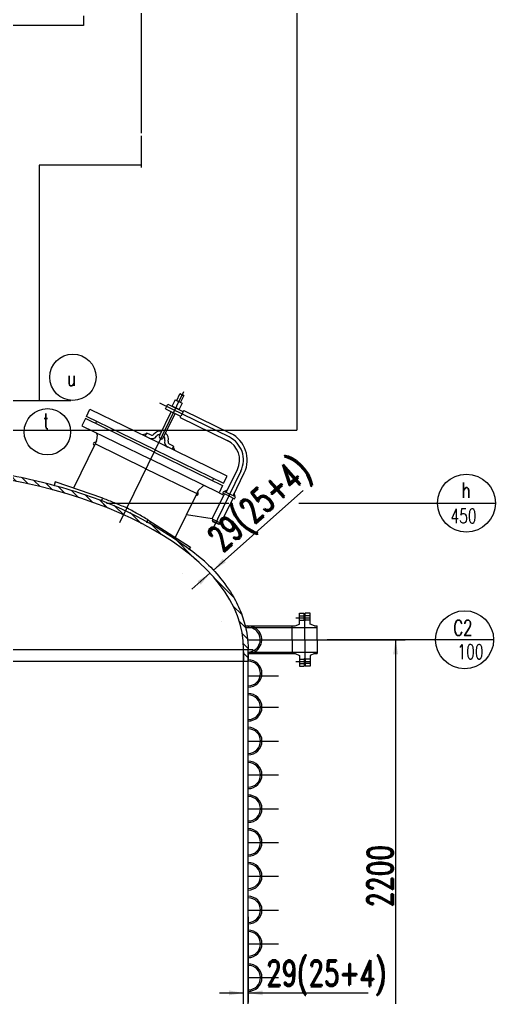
# Model space of a CAD drawing. Header units: millimetres. Extents: x -4 to 1185, y 4 to 845.
# Drawn here: x 250.2 to 343.1, y 465 to 656.1 of the extents above; entities that cross this region are included whole.
import ezdxf

# ---------------------------------------------------------------- set-up
doc = ezdxf.new("R2010")
doc.units = ezdxf.units.MM
doc.header["$LTSCALE"] = 20
doc.linetypes.add('ACAD_ISO10W100', pattern=[18, 12, -3, 0, -3])
doc.linetypes.add('DASHDOT-M', pattern=[25, 20, -2, 1, -2])
for name, color, linetype, lineweight in [('A1', 4, 'Continuous', 18), ('M1', 7, 'Continuous', 18), ('中心线', 1, 'ACAD_ISO10W100', 18), ('剖面线层', 4, 'Continuous', 18)]:
    doc.layers.add(name, color=color, linetype=linetype, lineweight=lineweight)
doc.styles.add('HZ', font='romand.shx', dxfattribs={"width": 0.7, "bigfont": 'hz.shx'})
doc.styles.add('ROMANS', font='romans.shx', dxfattribs={"width": 0.7, "bigfont": 'gbcbig.shx'})
doc.dimstyles.get("Standard").update_dxf_attribs({"dimtxt": 9, "dimasz": 2.5, "dimexe": 2, "dimexo": 0.5, "dimgap": 0.7, "dimtad": 1, "dimdec": 3, "dimrnd": 1, "dimdsep": 46, "dimtxsty": 'ROMANS', "dimcen": 0.09, "dimdle": 5, "dimadec": 0, "dimazin": 0, "dimtfac": 1, "dimtdec": 3, "dimtmove": 2, "dimatfit": 3, "dimfxl": 0, "dimtolj": 1, "dimarcsym": 0})

# ---------------------------------------------------------------- blocks, each defined once
blk = doc.blocks.new('*X15')
at = {"layer": 'A1', "linetype": 'Continuous', "transparency": 16777216}
for points in [[(293.92, 465.86), (291.09, 466.34), (291.09, 465.39)], [(294.82, 465.86), (297.65, 466.34), (297.65, 465.39)]]:
    blk.add_hatch(color=0, dxfattribs=at).paths.add_polyline_path(points, flags=0)
at = {"layer": 'A1', "color": 0, "linetype": 'Continuous', "transparency": 16777216}
for p, q in [((294.82, 480.76), (294.82, 463.98)), ((289.2, 465.86), (293.92, 465.86)), ((294.82, 465.86), (318.29, 465.86))]:
    blk.add_line(p, q, dxfattribs=at)
at = {"layer": 'A1', "color": 0, "linetype": 'Continuous', "transparency": 16777216, "insert": (310.01, 468.88), "char_height": 5.096, "width": 33.1221, "attachment_point": 5, "style": 'HZ'}
blk.add_mtext('29(25+4)', dxfattribs=at)
blk = doc.blocks.new('*X16')
at = {"layer": 'A1', "linetype": 'Continuous', "transparency": 16777216}
for points in [[(323.62, 534.9), (324.09, 532.07), (323.14, 532.07)], [(323.62, 442.43), (324.09, 445.26), (323.14, 445.26)]]:
    blk.add_hatch(color=0, dxfattribs=at).paths.add_polyline_path(points, flags=0)
at = {"layer": 'A1', "color": 0, "linetype": 'Continuous', "transparency": 16777216}
for p, q in [((297.98, 534.9), (325.5, 534.9)), ((323.62, 534.9), (323.62, 442.43)), ((297.98, 442.43), (325.5, 442.43))]:
    blk.add_line(p, q, dxfattribs=at)
at = {"layer": 'A1', "color": 0, "linetype": 'Continuous', "transparency": 16777216, "insert": (320.6, 488.66), "char_height": 5.096, "width": 18.8541, "attachment_point": 5, "rotation": 90, "style": 'HZ'}
blk.add_mtext('2200', dxfattribs=at)
blk = doc.blocks.new('*X23')
at = {"layer": 'A1', "linetype": 'Continuous', "transparency": 16777216}
for points in [[(288.03, 548.49), (289.83, 550.73), (290.46, 550.02)], [(287.35, 547.88), (284.92, 546.35), (285.55, 545.65)]]:
    blk.add_hatch(color=0, dxfattribs=at).paths.add_polyline_path(points, flags=0)
at = {"layer": 'A1', "color": 0, "linetype": 'Continuous', "transparency": 16777216}
for p, q in [((288.03, 548.49), (305.56, 564.1)), ((283.83, 544.75), (287.35, 547.88))]:
    blk.add_line(p, q, dxfattribs=at)
at = {"layer": 'A1', "color": 0, "linetype": 'Continuous', "transparency": 16777216, "insert": (297.37, 560.85), "char_height": 5.096, "width": 33.1221, "attachment_point": 5, "rotation": 41.6849, "style": 'HZ'}
blk.add_mtext('29(25+4)', dxfattribs=at)

msp = doc.modelspace()

# ---------------------------------------------------------------- hatches: boundary and pattern name
at = {"layer": 'A1'}
h = msp.add_hatch(color=256, dxfattribs=at)
h.paths.add_polyline_path([(274.9173, 575.172), (274.2291, 574.9262), (274.6886, 574.7023)], flags=0)
h.paths.add_polyline_path([(280.1652, 572.6157), (279.9365, 572.1461), (280.396, 571.9223)], flags=0)
at = {"layer": '剖面线层'}
h = msp.add_hatch(dxfattribs=at)
h.set_pattern_fill('ANSI31', color=256, scale=0.4, angle=90, style=0)
edge = h.paths.add_edge_path(flags=0)
edge.add_ellipse((223.1485, 533.0162), major_axis=(70.7738, 0), ratio=0.5, start_angle=29.094069, end_angle=52.625273)
edge.add_ellipse((223.1485, 533.0162), major_axis=(70.7738, 0), ratio=0.5, start_angle=52.625273, end_angle=72.758974)
edge.add_line((234.0005, 567.9846), (234.0005, 568.8871))
edge.add_spline(control_points=[(234.0005, 568.8871), (234.4726, 568.8517), (234.9446, 568.8134), (235.4164, 568.7722)], knot_values=[0, 0, 0, 0, 1.42056468, 1.42056468, 1.42056468, 1.42056468], weights=[1, 1, 1, 1], degree=3, periodic=0)
edge.add_spline(control_points=[(235.4164, 568.7722), (235.6114, 568.7552), (235.8063, 568.7378), (236.0013, 568.7198)], knot_values=[0, 0, 0, 0, 0.58725337, 0.58725337, 0.58725337, 0.58725337], weights=[1, 1, 1, 1], degree=3, periodic=0)
edge.add_spline(control_points=[(236.0013, 568.7198), (237.3575, 568.5949), (239.9982, 568.3073), (242.6296, 567.9466), (243.9086, 567.7521)], knot_values=[0, 0, 0, 0, 4.0860035, 7.96746119, 7.96746119, 7.96746119, 7.96746119], weights=[1, 1, 1, 1, 1], degree=3, periodic=0)
edge.add_spline(control_points=[(243.9086, 567.7521), (244.9602, 567.5921), (246.4443, 567.3481), (247.9236, 567.0771), (248.3562, 566.9954)], knot_values=[0, 0, 0, 0, 3.19117194, 4.51175003, 4.51175003, 4.51175003, 4.51175003], weights=[1, 1, 1, 1, 1], degree=3, periodic=0)
edge.add_spline(control_points=[(248.3562, 566.9954), (248.6553, 566.9389), (248.9542, 566.8813), (249.2529, 566.8226)], knot_values=[0, 0, 0, 0, 0.9132013, 0.9132013, 0.9132013, 0.9132013], weights=[1, 1, 1, 1], degree=3, periodic=0)
edge.add_spline(control_points=[(249.2529, 566.8226), (250.7762, 566.523), (253.3309, 565.9688), (255.8644, 565.3252), (256.889, 565.0494)], knot_values=[0, 0, 0, 0, 4.65761515, 7.84086131, 7.84086131, 7.84086131, 7.84086131], weights=[1, 1, 1, 1, 1], degree=3, periodic=0)
edge.add_spline(control_points=[(256.889, 565.0494), (258.0088, 564.748), (261.1247, 563.8573), (264.1991, 562.8335), (266.1428, 562.0851)], knot_values=[0, 0, 0, 0, 3.47899556, 9.72118073, 9.72118073, 9.72118073, 9.72118073], weights=[1, 1, 1, 1, 1], degree=3, periodic=0)
edge.add_spline(control_points=[(266.1428, 562.0851), (266.1888, 562.0673), (266.6023, 561.9076), (267.0144, 561.7437), (267.3795, 561.5948)], knot_values=[0, 0, 0, 0, 0.14812678, 1.33036651, 1.33036651, 1.33036651, 1.33036651], weights=[1, 1, 1, 1, 1], degree=3, periodic=0)
edge.add_spline(control_points=[(267.3795, 561.5948), (268.5366, 561.1229), (269.6821, 560.6186), (270.8144, 560.0836)], knot_values=[0, 0, 0, 0, 3.75307376, 3.75307376, 3.75307376, 3.75307376], weights=[1, 1, 1, 1], degree=3, periodic=0)
edge.add_line((270.8144, 560.0836), (270.4512, 559.3381))
h = msp.add_hatch(dxfattribs=at)
h.set_pattern_fill('ANSI31', color=256, scale=0.4, angle=90, style=0)
edge = h.paths.add_edge_path(flags=0)
edge.add_line((274.082, 557.5312), (274.082, 558.0924))
edge.add_line((274.082, 558.0924), (274.082, 558.6085))
edge.add_spline(control_points=[(274.082, 558.6085), (274.0113, 558.6459), (273.9405, 558.6833), (273.8697, 558.7205)], knot_values=[0, 0, 0, 0, 0.24008367, 0.24008367, 0.24008367, 0.24008367], weights=[1, 1, 1, 1], degree=3, periodic=0)
edge.add_line((273.8697, 558.7205), (273.8697, 557.6442))
edge.add_ellipse((222.3935, 533.3587), major_axis=(70.7738, 0), ratio=0.5, start_angle=25.063469, end_angle=25.257057)
edge = h.paths.add_edge_path(flags=0)
edge.add_spline(control_points=[(273.8697, 558.7205), (273.7568, 558.7799), (273.6438, 558.8391), (273.5307, 558.8981)], knot_values=[0, 0, 0, 0, 0.38274035, 0.38274035, 0.38274035, 0.38274035], weights=[1, 1, 1, 1], degree=3, periodic=0)
edge.add_spline(control_points=[(273.5307, 558.8981), (272.7218, 559.3198), (271.9071, 559.73), (271.0859, 560.1265)], knot_values=[0, 0, 0, 0, 2.73609662, 2.73609662, 2.73609662, 2.73609662], weights=[1, 1, 1, 1], degree=3, periodic=0)
edge.add_line((271.0859, 560.1265), (271.0859, 559.0394))
edge.add_ellipse((222.3935, 533.3587), major_axis=(70.7738, 0), ratio=0.5, start_angle=25.257057, end_angle=27.807435)
edge.add_line((273.8697, 557.6442), (273.8697, 558.7205))
edge = h.paths.add_edge_path(flags=0)
edge.add_line((271.0859, 559.0394), (271.0859, 559.6615))
edge.add_line((271.0859, 559.6615), (271.0859, 560.1265))
edge.add_spline(control_points=[(271.0859, 560.1265), (270.8349, 560.2477), (270.5833, 560.3676), (270.331, 560.4862)], knot_values=[0, 0, 0, 0, 0.83622711, 0.83622711, 0.83622711, 0.83622711], weights=[1, 1, 1, 1], degree=3, periodic=0)
edge.add_line((270.331, 560.4862), (270.331, 559.392))
edge.add_ellipse((222.3935, 533.3587), major_axis=(70.7738, 0), ratio=0.5, start_angle=27.807435, end_angle=28.504974)
edge = h.paths.add_edge_path(flags=0)
edge.add_line((270.331, 559.392), (270.331, 559.9301))
edge.add_line((270.331, 559.9301), (270.331, 560.4862))
edge.add_spline(control_points=[(270.331, 560.4862), (270.2101, 560.543), (270.0891, 560.5995), (269.9679, 560.6557)], knot_values=[0, 0, 0, 0, 0.40068187, 0.40068187, 0.40068187, 0.40068187], weights=[1, 1, 1, 1], degree=3, periodic=0)
edge.add_spline(control_points=[(269.9679, 560.6557), (269.8374, 560.7085), (269.7068, 560.7611), (269.5761, 560.8134)], knot_values=[0, 0, 0, 0, 0.42240911, 0.42240911, 0.42240911, 0.42240911], weights=[1, 1, 1, 1], degree=3, periodic=0)
edge.add_line((269.5761, 560.8134), (269.5761, 559.7155))
edge.add_ellipse((223.9034, 532.6834), major_axis=(70.7738, 0), ratio=0.5, start_angle=29.910745, end_angle=30.619827)
edge = h.paths.add_edge_path(flags=0)
edge.add_line((269.5761, 559.7155), (269.5761, 560.6086))
edge.add_line((269.5761, 560.6086), (269.5761, 560.8134))
edge.add_spline(control_points=[(269.5761, 560.8134), (268.653, 561.183), (267.725, 561.5405), (266.7923, 561.8858)], knot_values=[0, 0, 0, 0, 2.98328412, 2.98328412, 2.98328412, 2.98328412], weights=[1, 1, 1, 1], degree=3, periodic=0)
edge.add_line((266.7923, 561.8858), (266.7923, 560.8324))
edge.add_ellipse((223.9034, 532.6834), major_axis=(70.7738, 0), ratio=0.5, start_angle=30.619827, end_angle=33.27785)
edge = h.paths.add_edge_path(flags=0)
edge.add_line((266.7923, 560.8324), (266.7923, 561.273))
edge.add_line((266.7923, 561.273), (266.7923, 561.8858))
edge.add_spline(control_points=[(266.7923, 561.8858), (266.7216, 561.912), (266.6508, 561.9382), (266.58, 561.9642)], knot_values=[0, 0, 0, 0, 0.22632771, 0.22632771, 0.22632771, 0.22632771], weights=[1, 1, 1, 1], degree=3, periodic=0)
edge.add_line((266.58, 561.9642), (266.58, 560.9129))
edge.add_ellipse((223.9034, 532.6834), major_axis=(70.7738, 0), ratio=0.5, start_angle=33.27785, end_angle=33.483717)
h = msp.add_hatch(dxfattribs=at)
h.set_pattern_fill('ANSI31', color=256, scale=0.4, angle=90, style=0)
edge = h.paths.add_edge_path(flags=0)
edge.add_spline(control_points=[(294.8187, 533.0162), (294.8163, 533.9099), (294.6692, 535.9956), (293.8814, 539.2378), (292.2064, 543.0593), (289.4629, 547.0903), (286.2864, 550.3535), (284.1315, 552.1543), (283.4033, 552.7262)], knot_values=[0, 0, 0, 0, 2.68433133, 6.2565333, 9.96345093, 15.16047509, 20.80682651, 23.58609374, 23.58609374, 23.58609374, 23.58609374], weights=[1, 1, 1, 1, 1, 1, 1, 1, 1], degree=3, periodic=0)
edge.add_spline(control_points=[(283.4033, 552.7262), (282.5187, 553.421), (279.8066, 555.394), (276.6369, 557.2706), (274.3727, 558.446), (274.082, 558.5939)], knot_values=[0, 0, 0, 0, 3.37391214, 10.05240734, 11.03154273, 11.03154273, 11.03154273, 11.03154273], weights=[1, 1, 1, 1, 1, 1], degree=3, periodic=0)
edge.add_line((274.082, 558.5939), (274.082, 557.586))
edge.add_ellipse((223.1485, 533.0162), major_axis=(70.7738, 0), ratio=0.5, start_angle=0, end_angle=25.752188)
edge.add_line((293.9223, 533.0162), (294.8187, 533.0162))
h.paths.add_polyline_path([(294.8187, 531.1289), (294.8187, 532.1155), (294.8187, 533.0162), (293.9223, 533.0162), (293.9223, 530.657), (294.8187, 530.657)], flags=0)

# ---------------------------------------------------------------- linework, layer by layer
at = {"layer": 'A1', "color": 7, "linetype": 'Continuous'}
for p, q in [((273.8886, 732.7954), (273.8886, 633.8912)), ((304.3497, 676.3511), (304.3497, 575.8324)), ((273.8886, 633.4193), (273.8886, 627.2187)), ((253.9814, 627.6905), (253.9814, 581.6847)), ((273.8886, 627.6905), (253.9814, 627.6905)), ((229.6119, 581.6847), (260.1873, 581.6847)), ((232.1132, 575.8324), (304.3497, 575.8324)), ((267.1399, 561.5948), (291.0307, 561.5948)), ((304.7435, 561.5948), (318.0534, 561.5948)), ((318.0534, 561.5948), (337.44, 561.5948))]:
    msp.add_line(p, q, dxfattribs=at)
at = {"layer": 'A1', "color": 4, "linetype": 'Continuous'}
for p, q in [((262.6442, 656.8231), (262.6442, 654.9358)), ((262.6442, 654.9358), (203.8036, 654.9358)), ((266.1424, 562.0842), (266.4384, 562.5775)), ((275.0374, 557.768), (275.2452, 558.3197)), ((304.8267, 537.9703), (304.8267, 540.0935)), ((304.8267, 540.0935), (305.7703, 540.0935)), ((304.8267, 539.5745), (305.7703, 539.5745)), ((305.7703, 538.5837), (305.7703, 540.0935)), ((305.959, 538.5837), (305.959, 540.0935)), ((306.9027, 540.0935), (305.959, 540.0935)), ((306.9027, 539.5745), (305.959, 539.5745)), ((306.9027, 537.9703), (306.9027, 540.0935)), ((294.279, 537.3098), (308.3182, 537.3098)), ((294.7768, 537.5929), (303.9774, 537.5929)), ((303.4112, 534.9035), (303.4112, 537.5929)), ((303.9774, 537.5929), (304.8267, 537.9703)), ((304.8267, 538.7253), (305.7703, 538.7253)), ((305.7703, 538.5837), (305.8647, 538.5837)), ((305.8647, 534.9035), (305.8647, 538.5837)), ((305.959, 538.5837), (305.8647, 538.5837)), ((305.8647, 534.9035), (305.8647, 538.5837)), ((306.9027, 538.7253), (305.959, 538.7253)), ((307.752, 537.5929), (306.9027, 537.9703)), ((307.752, 537.5929), (308.3182, 537.5929)), ((308.3182, 534.9035), (308.3182, 537.5929)), ((303.4112, 534.9035), (303.4112, 532.2141)), ((305.8647, 534.9035), (305.8647, 531.2232)), ((305.8647, 534.9035), (305.8647, 531.2232)), ((308.3182, 534.9035), (308.3182, 532.2141)), ((293.9223, 257.4701), (293.9223, 533.0162)), ((293.9223, 532.5443), (293.9223, 530.657)), ((294.7768, 532.4972), (308.3182, 532.4972)), ((294.7768, 532.2141), (303.9774, 532.2141)), ((294.8187, 351.1784), (294.8187, 533.0162)), ((294.8187, 532.5443), (294.8187, 530.657)), ((303.9774, 532.2141), (304.8267, 531.8366)), ((304.8267, 531.8366), (304.8267, 529.7134)), ((307.752, 532.2141), (306.9027, 531.8366)), ((306.9027, 531.8366), (306.9027, 529.7134)), ((307.752, 532.2141), (308.3182, 532.2141)), ((294.8187, 530.657), (226.8995, 530.657)), ((304.8267, 531.0817), (305.7703, 531.0817)), ((304.8267, 530.2324), (305.7703, 530.2324)), ((304.8267, 529.7134), (305.7703, 529.7134)), ((305.7703, 531.2232), (305.8647, 531.2232)), ((305.7703, 531.2232), (305.7703, 529.7134)), ((305.959, 531.2232), (305.8647, 531.2232)), ((305.959, 531.2232), (305.959, 529.7134)), ((306.9027, 531.0817), (305.959, 531.0817)), ((306.9027, 530.2324), (305.959, 530.2324)), ((306.9027, 529.7134), (305.959, 529.7134))]:
    msp.add_line(p, q, dxfattribs=at)
at = {"layer": 'A1'}
for p, q in [((280.5821, 581.8028), (279.9978, 580.6033)), ((280.5821, 581.8028), (281.8941, 581.1638)), ((280.8632, 581.6659), (281.484, 582.9404)), ((281.8941, 581.1638), (281.3098, 579.9643)), ((281.5955, 582.9788), (281.484, 582.9404)), ((281.484, 582.9404), (282.2337, 582.5752)), ((281.5955, 582.9788), (282.1953, 582.6867)), ((281.6129, 581.3007), (282.2337, 582.5752)), ((282.1953, 582.6867), (282.2337, 582.5752)), ((263.2178, 578.5273), (263.9116, 579.9518)), ((263.9116, 579.9518), (277.3125, 573.4242)), ((277.4854, 574.7314), (279.7859, 579.4543)), ((278.6614, 580.002), (279.1179, 580.9392)), ((278.6614, 580.002), (281.4728, 578.6326)), ((279.1179, 580.9392), (281.9292, 579.5698)), ((279.9272, 580.6377), (279.8907, 580.5627)), ((279.9272, 580.6377), (281.3804, 579.9299)), ((281.3804, 579.9299), (281.3438, 579.8549)), ((282.086, 579.4154), (281.6909, 578.6044)), ((282.2171, 579.6846), (282.208, 579.6659)), ((282.2171, 579.6846), (291.4009, 575.2112)), ((263.0169, 578.115), (262.3231, 576.6906)), ((276.4178, 571.5875), (263.0169, 578.115)), ((276.6187, 571.9998), (263.2178, 578.5273)), ((265.1857, 577.5687), (264.9849, 577.1564)), ((278.2351, 574.3662), (280.5356, 579.0891)), ((281.5689, 578.3539), (281.5598, 578.3352)), ((281.5598, 578.3352), (290.7436, 573.8617)), ((262.3231, 576.6906), (275.724, 570.163)), ((265.1554, 573.6979), (264.8958, 573.1649)), ((265.2824, 574.9737), (265.1937, 573.8386)), ((274.9173, 575.172), (274.2291, 574.9262)), ((274.9807, 575.3021), (274.6886, 574.7023)), ((275.7683, 574.9185), (274.9807, 575.3021)), ((290.7134, 566.8967), (277.3125, 573.4242)), ((264.8958, 573.1649), (260.7, 564.551)), ((274.8293, 568.3263), (264.8958, 573.1649)), ((276.4178, 571.5875), (289.8187, 565.0599)), ((276.6187, 571.9998), (290.0196, 565.4723)), ((280.2286, 572.7459), (279.441, 573.1295)), ((280.2286, 572.7459), (279.9365, 572.1461)), ((280.1652, 572.6157), (280.396, 571.9223)), ((289.1249, 563.6355), (275.724, 570.163)), ((274.8293, 568.3263), (284.7629, 563.4877)), ((290.529, 563.7093), (292.7047, 568.1759)), ((257.0891, 565.7927), (256.8891, 565.0495)), ((266.4384, 562.5775), (257.0891, 565.7927)), ((288.0516, 566.4308), (287.8508, 566.0185)), ((290.0196, 565.4723), (290.7134, 566.8967)), ((291.8785, 563.052), (294.0541, 567.5185)), ((285.0225, 564.0207), (284.7629, 563.4877)), ((284.982, 563.9375), (284.8555, 563.6779)), ((285.9487, 564.9072), (285.1097, 564.1376)), ((289.8187, 565.0599), (289.1249, 563.6355)), ((289.8925, 563.545), (290.0792, 563.9284)), ((290.0792, 563.9284), (291.2038, 563.3806)), ((290.1424, 563.8976), (290.7551, 564.1734)), ((284.7629, 563.4877), (280.5816, 554.9036)), ((287.8, 558.535), (290.1736, 563.4081)), ((289.1249, 563.6355), (290.062, 563.179)), ((289.4868, 557.7134), (291.8604, 562.5864)), ((291.017, 562.9973), (289.8925, 563.545)), ((291.017, 562.9973), (292.1416, 562.4495)), ((292.3283, 562.8328), (291.2038, 563.3806)), ((292.2651, 562.8636), (292.1046, 563.5161)), ((292.1416, 562.4495), (292.3283, 562.8328)), ((275.2452, 558.3197), (283.5719, 552.9893)), ((287.8, 558.535), (282.7394, 559.3335)), ((287.8, 558.535), (289.4868, 557.7134)), ((287.8308, 558.1699), (287.9686, 558.4529)), ((287.8308, 558.1699), (289.1821, 557.5078)), ((287.8308, 558.1699), (287.8692, 558.0375)), ((287.8692, 558.0375), (289.0523, 557.4612)), ((289.1821, 557.5078), (289.0523, 557.4612)), ((289.1821, 557.5078), (289.3302, 557.7855)), ((283.5719, 552.9893), (283.1658, 552.4412))]:
    msp.add_line(p, q, dxfattribs=at)
at = {"layer": 'A1', "color": 1, "linetype": 'DASHDOT-M'}
for p, q in [((304.1105, 539.1499), (306.9606, 539.1499)), ((294.7768, 534.9035), (300.7245, 534.9035)), ((150.2986, 533.0162), (295.8096, 533.0162)), ((304.1105, 530.657), (306.9606, 530.657)), ((294.8187, 527.8261), (300.7665, 527.8261)), ((294.8187, 521.6924), (300.7665, 521.6924)), ((294.8187, 515.0868), (300.7665, 515.0868)), ((294.8187, 508.4812), (300.7665, 508.4812)), ((294.8187, 501.8757), (300.7665, 501.8757)), ((294.8187, 495.2701), (300.7665, 495.2701)), ((294.8187, 488.6646), (300.7665, 488.6646)), ((294.8187, 488.6646), (300.7665, 488.6646)), ((294.8187, 482.059), (300.7665, 482.059)), ((294.8187, 475.4535), (300.7665, 475.4535)), ((294.8187, 468.8479), (300.7665, 468.8479))]:
    msp.add_line(p, q, dxfattribs=at)
at = {"layer": 'A1'}
for centre, radius, start, end in [((282.0205, 579.7572), 0.2085, 244.029426, 334.029426), ((281.3815, 578.4452), 0.2085, 334.029426, 64.029426), ((264.8927, 575.0041), 0.3909, 355.53086, 64.029426), ((277.6412, 574.099), 1.5844, 79.286949, 142.492467), ((264.8958, 573.1649), 0.3327, 64.029426, 244.029426), ((264.804, 573.8691), 0.3909, 334.029426, 355.53086), ((275.9874, 575.3683), 1.1675, 244.029426, 322.492467), ((275.9874, 575.3683), 0.5003, 244.029426, 322.492467), ((277.6412, 574.099), 0.9173, 91.065118, 142.492467), ((277.8603, 574.5488), 0.417, 154.029426, 334.029426), ((277.6412, 574.099), 0.9173, 345.566385, 36.993734), ((279.6601, 573.5793), 1.1675, 165.566385, 244.029426), ((277.6412, 574.099), 1.5844, 345.566385, 48.771903), ((279.6601, 573.5793), 0.5003, 165.566385, 244.029426), ((288.8812, 570.0383), 4.2529, 334.029426, 64.029426), ((288.8812, 570.0383), 5.754, 334.029426, 64.029426), ((285.3739, 563.8495), 0.3909, 132.527992, 154.029426), ((286.2129, 564.6191), 0.3909, 64.029426, 132.527992), ((284.7629, 563.4877), 0.3327, 244.029426, 64.029426)]:
    msp.add_arc(centre, radius, start, end, dxfattribs=at)
at = {"layer": 'A1', "color": 4, "linetype": 'Continuous'}
for centre, radius, end in [((294.7768, 534.9035), 2.6894, 99.767453), ((294.7768, 534.9035), 2.4063, 99.767453), ((294.8187, 528.2979), 2.6894, 90), ((294.8187, 528.2979), 2.4063, 90), ((294.8187, 521.6924), 2.6894, 90), ((294.8187, 521.6924), 2.4063, 90), ((294.8187, 515.0868), 2.6894, 90), ((294.8187, 515.0868), 2.4063, 90), ((294.8187, 508.4812), 2.6894, 90), ((294.8187, 508.4812), 2.4063, 90), ((294.8187, 501.8757), 2.6894, 90), ((294.8187, 501.8757), 2.4063, 90), ((294.8187, 495.2701), 2.6894, 90), ((294.8187, 495.2701), 2.4063, 90), ((294.8187, 488.6646), 2.6894, 90), ((294.8187, 488.6646), 2.4063, 90), ((294.8187, 482.059), 2.6894, 90), ((294.8187, 482.059), 2.4063, 90), ((294.8187, 475.4535), 2.6894, 90), ((294.8187, 475.4535), 2.4063, 90), ((294.8187, 468.8479), 2.6894, 90), ((294.8187, 468.8479), 2.4063, 90)]:
    msp.add_arc(centre, radius, 270, end, dxfattribs=at)
msp.add_ellipse((223.1485, 533.0162), major_axis=(70.7738, 0), ratio=0.5, start_param=0, end_param=1.44378847, dxfattribs=at)
for points, knots in [([(286.2551, 550.2796), (280.279, 555.1747), (271.6219, 560.3563), (260.1656, 564.1797), (253.7452, 565.9175), (247.0089, 567.3085), (240.0282, 568.3447), (235.0303, 568.8342), (232.3738, 568.9975), (232.1132, 569.0127)], [0, 0, 0, 0, 4887.8745065, 6235.37486655, 7640.27184069, 9093.52887872, 10585.02210997, 12103.8209341, 12269.02371721, 12269.02371721, 12269.02371721, 12269.02371721]), ([(266.4384, 562.5775), (267.1805, 562.2922), (268.7001, 561.692), (270.2083, 561.0634), (270.9794, 560.7332)], [0, 0, 0, 0, 1471.49856398, 3024.25922287, 3024.25922287, 3024.25922287, 3024.25922287]), ([(275.2452, 558.3197), (274.5608, 558.7241), (273.1465, 559.5424), (271.7171, 560.3339), (270.9794, 560.7332)], [0, 0, 0, 0, 1467.84769407, 3016.75586725, 3016.75586725, 3016.75586725, 3016.75586725]), ([(286.2551, 550.2796), (287.3982, 549.2271), (289.6418, 546.8127), (292.2075, 543.0605), (293.8812, 539.2376), (294.6693, 535.9957), (294.8163, 533.9099), (294.8187, 533.0162)], [0, 0, 0, 0, 1446.56169278, 3057.43983314, 4206.44210801, 5313.68769679, 6145.72744722, 6145.72744722, 6145.72744722, 6145.72744722])]:
    msp.add_open_spline(points, degree=3, knots=knots, dxfattribs=at)
at = {"layer": 'M1', "color": 7, "linetype": 'Continuous'}
for p, q in [((331.7983, 561.6036), (343.1221, 561.6036)), ((342.7659, 534.9035), (310.2297, 534.9035))]:
    msp.add_line(p, q, dxfattribs=at)
for centre, radius in [((260.5781, 586.1974), 4.5295), ((255.5849, 575.5551), 4.5295), ((337.4602, 561.6036), 5.6619), ((337.104, 534.9035), 5.6619)]:
    msp.add_circle(centre, radius, dxfattribs=at)
at = {"layer": '中心线'}
for p, q in [((282.1507, 583.3569), (269.671, 557.7363)), ((291.0723, 574.5365), (277.5671, 581.1148)), ((293.3794, 567.8472), (287.6209, 556.0251))]:
    msp.add_line(p, q, dxfattribs=at)
msp.add_arc((288.8812, 570.0383), 5.0035, 334.029426, 64.029426, dxfattribs=at)

# ---------------------------------------------------------------- texts
at = {"layer": 'M1', "color": 7, "linetype": 'Continuous', "attachment_point": 7, "style": 'HZ'}
for s, insert, char_height, width in [('u', (259.4815, 584.4986), 3.0197, 1.358857), ('t', (254.8012, 576.1228), 3.0197, 0.679429), ('h', (336.5439, 562.6169), 3.0197, 1.358857), ('450', (334.3432, 557.6603), 2.83095, 5.520357), ('C2', (334.9107, 535.7103), 3.01968, 3.850095), ('100', (335.6874, 531.13), 2.83095, 5.095714)]:
    msp.add_mtext(s, dxfattribs=dict(at, insert=insert, char_height=char_height, width=width))

# ---------------------------------------------------------------- dimensions: what is measured, and where the dimension line sits
at = {"layer": 'A1', "color": 7, "linetype": 'Continuous'}
for base, p1, p2, angle, text, picture, middle in [((288.0312, 548.4921), (287.3491, 547.8847), (288.0312, 548.4921), 41.684947, '29(25+4)', '*X23', (299.3773, 558.5958)), ((323.6168, 442.4257), (297.5082, 534.9035), (297.5082, 442.4257), 270, '2200', '*X16', (323.6168, 488.6646))]:
    dim = msp.add_linear_dim(base=base, p1=p1, p2=p2, angle=angle, text=text, dimstyle='Standard', override={"dimscale": 0.943651, "dimtxt": 5.4, "dimasz": 3, "dimgap": 0.5, "dimtxsty": 'HZ', "dimsah": 1, "dimtofl": 0, "dimtmove": 0}, dxfattribs=at)
    dim.commit()
    dim.dimension.update_dxf_attribs({"geometry": picture, "text_midpoint": middle})
dim = msp.add_linear_dim(base=(294.8187, 465.8638), p1=(293.9223, 465.8638), p2=(294.8187, 481.2286), text='29(25+4)', dimstyle='Standard', override={"dimscale": 0.943651, "dimtxt": 5.4, "dimasz": 3, "dimgap": 0.5, "dimtxsty": 'HZ', "dimsah": 1, "dimtofl": 0, "dimtmove": 0}, dxfattribs=at)
dim.commit()
dim.dimension.update_dxf_attribs({"geometry": '*X15', "text_midpoint": (310.0115, 465.8638)})

doc.saveas('drawing.dxf')
